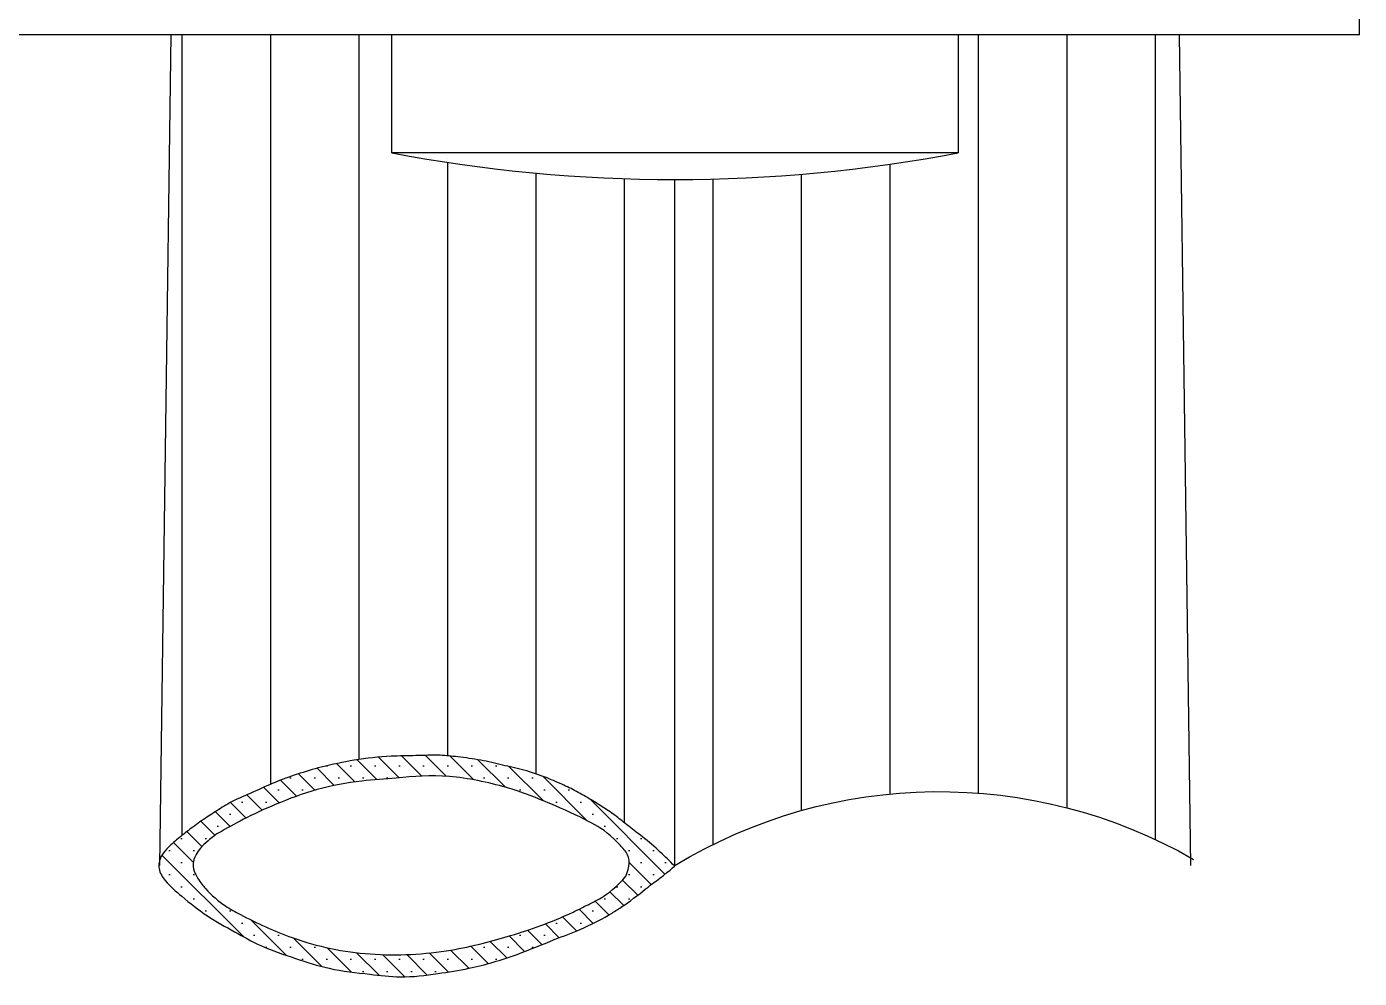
# Model space of a CAD drawing. Header units: inches. Extents: x -246336 to 136055, y -106871 to 69513.
# Drawn here: x -163465 to -162872, y -41906 to -41482 of the extents above; entities that cross this region are included whole.
import ezdxf

# ---------------------------------------------------------------- set-up
doc = ezdxf.new("R2010")
doc.units = ezdxf.units.IN
doc.header["$MEASUREMENT"] = 0

# ---------------------------------------------------------------- blocks, each defined once
blk = doc.blocks.new('t1')
h = blk.add_hatch()
h.set_pattern_fill('SACNCR', color=256, scale=50, style=0)
h.set_pattern_definition([(45, (-1053.7256, -1994.8313), (-3.314563, 3.314563), []), (45, (-1050.411, -1994.8313), (-3.314563, 3.314563), [0, -4.6875])])
edge = h.paths.add_edge_path()
edge.add_spline(control_points=[(141.19, 0.67), (141.1, 1.26), (140.64, 2.75), (138.76, 4.96), (136.06, 7.4), (132.65, 10.01), (129.13, 12.62), (125.25, 15.06), (120.89, 17.9), (115.37, 20.07), (109.5, 22.89), (103.22, 25.14), (95.99, 27.28), (87.4, 29.05), (78.72, 30.08), (70.87, 30.06), (64.77, 30.43), (58.84, 29.74), (53.08, 29.03), (47.1, 27.52), (40.95, 26.24), (35.38, 24.3), (30.43, 22.16), (26.22, 20.08), (22.45, 17.86), (18.8, 15.59), (15.47, 13.24), (12.19, 10.52), (8.16, 7.56), (4.04, 3.99), (1.26, 1.24), (0, 0)], knot_values=[158.776978, 158.776978, 158.776978, 158.776978, 160.540012, 163.247977, 167.394491, 171.445175, 176.133272, 180.555078, 185.195817, 191.671013, 198.29462, 204.737899, 211.658906, 220.882074, 231.040545, 237.790539, 244.43757, 249.31211, 255.667829, 261.838923, 267.772987, 274.508817, 279.500394, 283.921139, 288.591222, 292.629726, 296.818106, 300.797099, 305.417214, 311.818521, 317.128595, 317.128595, 317.128595, 317.128595], degree=3, periodic=0)
edge.add_line((0, 0), (0, -0.22))
edge.add_spline(control_points=[(0, -0.22), (0.71, -0.91), (3.5, -3.17), (6.27, -5.15), (8.68, -7.07), (12.14, -9.85), (16.27, -12.54), (20.11, -14.84), (25.11, -17.34), (33.69, -20.54), (43.8, -24.87), (54.56, -28), (65.31, -29.7), (74.41, -30.89), (84.37, -29.6), (94.11, -28.64), (103.95, -25.38), (112.79, -22.46), (120.59, -18.04), (128.13, -13.97), (134.3, -8.97), (139.07, -4.96), (141.03, -1.94), (141.21, -0.61), (141.22, -0.5)], knot_values=[1.336975, 1.336975, 1.336975, 1.336975, 5.140183, 5.825946, 7.561018, 16.163984, 19.435775, 21.066897, 30.387406, 38.618614, 49.678746, 63.404646, 72.042758, 82.382929, 90.727081, 102.048513, 111.654398, 121.731428, 129.893546, 138.476305, 147.389631, 153.580632, 157.304485, 157.620475, 157.620475, 157.620475, 157.620475], degree=3, periodic=0)
edge.add_line((141.22, -0.5), (141.19, 0.67))
edge = h.paths.add_edge_path(flags=16)
edge.add_spline(control_points=[(13.25, -2.86), (15.23, -5.56), (19.93, -8.81), (19.93, -8.81), (25.9, -11.88), (33.62, -15.56), (43.42, -18.92), (62.05, -23.98), (83.52, -25.17), (102.61, -21.2), (115.94, -15.04), (123.58, -10.9), (127.23, -7.76), (130.06, -4.41), (131.5, -1.89), (132.23, 0.28), (130.89, 4.57), (125.5, 8.61), (122.64, 10.15), (118.15, 12.83), (108.68, 17.12), (97.89, 21.24), (86.57, 23.28), (73.88, 24.1), (63.05, 25.29), (45.85, 21.8), (34.52, 17.31), (23.8, 12.48), (18.46, 9.37), (14.51, 5.27), (11.93, 2.3), (12.16, -0.33), (13.25, -2.86)], knot_values=[0, 0, 0, 0, 7.536304, 9.914384, 11.726982, 13.789383, 35.015371, 53.417599, 75.812773, 98.052221, 113.621976, 118.516049, 125.520894, 127.042705, 131.256438, 135.568249, 141.362225, 143.024409, 143.214959, 152.273066, 162.23943, 174.531632, 186.956865, 196.565097, 212.573245, 227.036728, 239.854127, 251.163142, 259.678032, 262.333045, 263.84073, 270.386028, 270.386028, 270.386028, 270.386028], degree=3, periodic=0)
blk.add_arc((-72.64, -119.72), 140, 58.7552, 119.8504)
for points, knots in [([(-0.03, -0.03), (-1.03, 0.52), (2.91, -2.75), (6.27, -5.15), (8.68, -7.07), (12.14, -9.85), (16.27, -12.54), (20.11, -14.84), (25.11, -17.34), (33.69, -20.54), (43.8, -24.87), (54.56, -28), (65.31, -29.7), (74.41, -30.89), (84.37, -29.6), (94.11, -28.64), (103.95, -25.38), (112.79, -22.46), (120.59, -18.04), (128.13, -13.97), (134.3, -8.97), (139.07, -4.96), (141.59, -1.08), (140.96, 2.37), (138.76, 4.96), (136.06, 7.4), (132.65, 10.01), (129.13, 12.62), (125.25, 15.06), (120.89, 17.9), (115.37, 20.07), (109.5, 22.89), (103.22, 25.14), (95.99, 27.28), (87.4, 29.05), (78.72, 30.08), (70.87, 30.06), (64.77, 30.43), (58.84, 29.74), (53.08, 29.03), (47.1, 27.52), (40.95, 26.24), (35.38, 24.3), (30.43, 22.16), (26.22, 20.08), (22.45, 17.86), (18.8, 15.59), (15.47, 13.24), (12.19, 10.52), (8.16, 7.56), (4.03, 3.98), (1.24, 1.22), (-0.03, -0.03)], [0, 0, 0, 0, 5.140183, 5.825946, 7.561018, 16.163984, 19.435775, 21.066897, 30.387406, 38.618614, 49.678746, 63.404646, 72.042758, 82.382929, 90.727081, 102.048513, 111.654398, 121.731428, 129.893546, 138.476305, 147.389631, 153.580632, 157.304485, 160.540012, 163.247977, 167.394491, 171.445175, 176.133272, 180.555078, 185.195817, 191.671013, 198.29462, 204.737899, 211.658906, 220.882074, 231.040545, 237.790539, 244.43757, 249.31211, 255.667829, 261.838923, 267.772987, 274.508817, 279.500394, 283.921139, 288.591222, 292.629726, 296.818106, 300.797099, 305.417214, 311.818521, 317.170087, 317.170087, 317.170087, 317.170087]), ([(13.25, -2.86), (15.23, -5.56), (19.93, -8.81), (19.93, -8.81), (25.9, -11.88), (33.62, -15.56), (43.42, -18.92), (62.05, -23.98), (83.52, -25.17), (102.61, -21.2), (115.94, -15.04), (123.58, -10.9), (127.23, -7.76), (130.06, -4.41), (131.5, -1.89), (132.23, 0.28), (130.89, 4.57), (125.5, 8.61), (122.64, 10.15), (118.15, 12.83), (108.68, 17.12), (97.89, 21.24), (86.57, 23.28), (73.88, 24.1), (63.05, 25.29), (45.85, 21.8), (34.52, 17.31), (23.8, 12.48), (18.46, 9.37), (14.51, 5.27), (11.93, 2.3), (12.16, -0.33), (13.25, -2.86)], [0, 0, 0, 0, 7.536304, 9.914384, 11.726982, 13.789383, 35.015371, 53.417599, 75.812773, 98.052221, 113.621976, 118.516049, 125.520894, 127.042705, 131.256438, 135.568249, 141.362225, 143.024409, 143.214959, 152.273066, 162.23943, 174.531632, 186.956865, 196.565097, 212.573245, 227.036728, 239.854127, 251.163142, 259.678032, 262.333045, 263.84073, 270.386028, 270.386028, 270.386028, 270.386028])]:
    blk.add_open_spline(points, degree=3, knots=knots)

msp = doc.modelspace()

# ---------------------------------------------------------------- hatches: boundary and pattern name
h = msp.add_hatch()
h.set_pattern_fill('ANSI31', color=8, scale=315, angle=45, style=0)
h.set_pattern_definition([(90, (-164891.877, -45110.658), (-39.375, 7e-15), [])])
edge = h.paths.add_edge_path()
edge.add_spline(control_points=[(-163405.684, -41853.547), (-163405.528, -41852.968), (-163404.784, -41850.995), (-163401.97, -41847.689), (-163397.595, -41843.727), (-163392.05, -41839.489), (-163386.329, -41835.238), (-163380.032, -41831.275), (-163372.964, -41826.676), (-163363.994, -41823.145), (-163354.456, -41818.575), (-163344.259, -41814.915), (-163332.531, -41811.437), (-163318.571, -41808.572), (-163304.485, -41806.902), (-163291.735, -41806.922), (-163281.834, -41806.33), (-163272.205, -41807.454), (-163262.847, -41808.595), (-163253.149, -41811.05), (-163243.161, -41813.136), (-163234.104, -41816.279), (-163226.082, -41819.75), (-163219.246, -41823.134), (-163213.114, -41826.733), (-163207.192, -41830.429), (-163201.784, -41834.234), (-163196.45, -41838.65), (-163189.909, -41843.464), (-163183.205, -41849.279), (-163178.678, -41853.749), (-163176.617, -41855.784)], knot_values=[159.4573773, 159.4573773, 159.4573773, 159.4573773, 160.5400118, 163.2479771, 167.3944911, 171.4451749, 176.1332715, 180.5550777, 185.1958166, 191.6710127, 198.2946201, 204.7378986, 211.6589057, 220.8820744, 231.0405454, 237.7905394, 244.4375701, 249.31211, 255.6678294, 261.8389234, 267.7729868, 274.5088173, 279.5003941, 283.9211391, 288.591222, 292.6297262, 296.8181061, 300.7970991, 305.417214, 311.8185208, 317.1700866, 317.1700866, 317.1700866, 317.1700866], degree=3, periodic=0)
edge.add_spline(control_points=[(-163176.332, -41855.683), (-163176.347, -41855.656), (-163176.438, -41855.686), (-163176.617, -41855.784)], knot_values=[0, 0, 0, 0, 0.5660829, 0.5660829, 0.5660829, 0.5660829], degree=3, periodic=0)
edge.add_arc((-163058.71, -42050.129), 227.315, 121.160714, 121.198375, ccw=False)
edge.add_line((-163176.332, -41855.611), (-163176.332, -41550.454))
edge.add_arc((-163176.332, -40874.431), 676.022, 259.258143, 270, ccw=False)
edge.add_line((-163302.332, -41538.608), (-163302.332, -41486.108))
edge.add_line((-163302.332, -41486.108), (-163400.641, -41486.108))
edge.add_line((-163400.641, -41486.108), (-163405.684, -41853.547))
h.paths.add_polyline_path([(-163176.332, -41855.611, -0.2707372), (-162946.999, -41852.157), (-162952.032, -41486.108), (-163050.332, -41486.108), (-163050.332, -41538.608, -0.0469045), (-163176.332, -41550.454)])

# ---------------------------------------------------------------- linework, layer by layer
for p, q in [((-162871.832, -41486.108), (-162871.832, -41381.108)), ((-162871.832, -41486.108), (-163480.832, -41486.108)), ((-163400.641, -41486.108), (-163405.713, -41855.706)), ((-163302.332, -41538.608), (-163302.332, -41486.108)), ((-163050.332, -41486.108), (-163050.332, -41538.608)), ((-162952.032, -41486.108), (-162946.95, -41855.706)), ((-163050.332, -41538.608), (-163302.332, -41538.608)), ((-163176.332, -41855.706), (-163176.332, -41550.454))]:
    msp.add_line(p, q)
msp.add_arc((-163176.332, -40874.431), 676.022, 259.258143, 280.741857)

# ---------------------------------------------------------------- block references
at = {"xscale": -1.623721869011933, "yscale": 1.623721868996654, "zscale": 1.623721869}
msp.add_blockref('t1', (-163176.665, -41855.736), dxfattribs=at)

doc.saveas('drawing.dxf')
